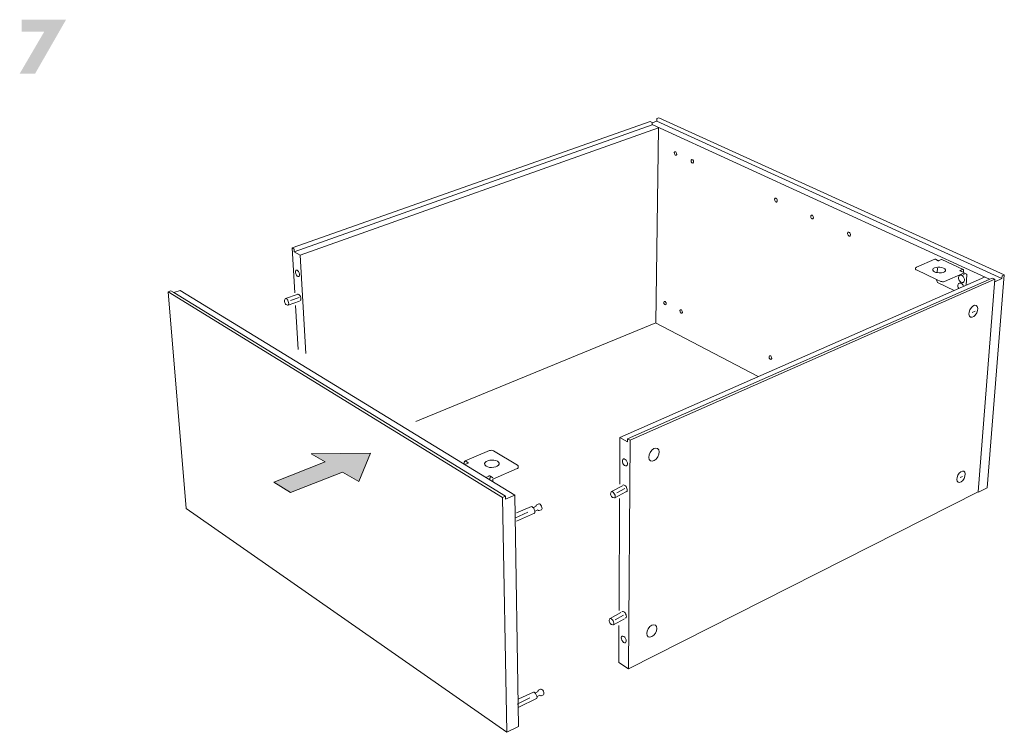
# Model space of a CAD drawing. Header units: metres. Extents: x -11.5 to 7.4, y -3.8 to 5.9.
# Drawn here: x 5.469 to 5.976, y 1.278 to 1.645 of the extents above; entities that cross this region are included whole.
import ezdxf

# ---------------------------------------------------------------- set-up
doc = ezdxf.new("R2010")
doc.units = ezdxf.units.M
doc.header["$MEASUREMENT"] = 0
doc.layers.add('PDF7_Geometry_Num_Penna__7_Num_Penna__7', color=7, linetype='Continuous', lineweight=18)

msp = doc.modelspace()

# ---------------------------------------------------------------- hatches: boundary and pattern name
at = {"layer": 'PDF7_Geometry_Num_Penna__7_Num_Penna__7', "linetype": 'Continuous', "lineweight": 18}
for points in [[(5.48182, 1.63882), (5.46914, 1.61714), (5.47707, 1.61714), (5.49302, 1.64493), (5.47021, 1.64493), (5.47021, 1.63882)], [(5.64968, 1.42159), (5.61927, 1.42129), (5.62642, 1.41711), (5.60001, 1.4067), (5.60859, 1.40138), (5.63531, 1.41191), (5.64377, 1.40697)]]:
    msp.add_hatch(color=7, dxfattribs=at).paths.add_polyline_path(points)

# ---------------------------------------------------------------- linework, layer by layer
at = {"layer": 'PDF7_Geometry_Num_Penna__7_Num_Penna__7', "color": 7, "linetype": 'Continuous', "lineweight": 18, "flags": 128}
for points in [[(5.60942, 1.52737), (5.79371, 1.59249), (5.79478, 1.592)], [(5.79476, 1.59072), (5.79478, 1.592)], [(5.79478, 1.59188), (5.7971, 1.5927), (5.79711, 1.59398)], [(5.7971, 1.5927), (5.9748, 1.51155)], [(5.79711, 1.59398), (5.79828, 1.59439)], [(5.97608, 1.51345), (5.79828, 1.59439)], [(5.79796, 1.58926), (5.61363, 1.52364), (5.61054, 1.52541), (5.61046, 1.52679)], [(5.61054, 1.52541), (5.79477, 1.59072)], [(5.79476, 1.59091), (5.96849, 1.51124)], [(5.79796, 1.58926), (5.79672, 1.48885)], [(5.60942, 1.52737), (5.61046, 1.52679)], [(5.61078, 1.50416), (5.60942, 1.52737)], [(5.6165, 1.47306), (5.61363, 1.52364)], [(5.94035, 1.5215), (5.93079, 1.51741)], [(5.94059, 1.52151), (5.94052, 1.52153), (5.94044, 1.52152), (5.94035, 1.5215)], [(5.94059, 1.52151), (5.94156, 1.52107), (5.94157, 1.52106), (5.94158, 1.52106), (5.94159, 1.52105), (5.9416, 1.52104)], [(5.94156, 1.52107), (5.94151, 1.52108), (5.9415, 1.52106), (5.9415, 1.52104), (5.94151, 1.521), (5.94157, 1.52095), (5.94163, 1.52092), (5.9417, 1.52088)], [(5.9416, 1.52104), (5.94159, 1.52094)], [(5.9416, 1.52104), (5.94166, 1.52098), (5.9417, 1.52088), (5.9418, 1.52084)], [(5.9418, 1.52084), (5.94189, 1.52081), (5.94199, 1.52078), (5.9421, 1.52077), (5.94222, 1.52077), (5.94233, 1.52079), (5.94241, 1.52082), (5.94374, 1.5214)], [(5.94374, 1.5214), (5.94379, 1.52137), (5.94385, 1.52136), (5.94391, 1.52135)], [(5.94391, 1.52135), (5.95486, 1.51631), (5.95479, 1.51633), (5.9547, 1.51634)], [(5.9534, 1.5155), (5.95332, 1.51555), (5.95327, 1.5156), (5.95325, 1.51565), (5.95326, 1.5157), (5.9533, 1.51574), (5.95337, 1.51578)], [(5.95337, 1.51579), (5.95334, 1.51553)], [(5.9547, 1.51634), (5.9547, 1.51636), (5.95337, 1.51578)], [(5.95508, 1.51577), (5.95508, 1.51592), (5.95506, 1.51605), (5.95502, 1.51617), (5.95495, 1.51625), (5.95486, 1.51631)], [(5.9551, 1.51484), (5.95503, 1.51487), (5.95509, 1.51577)], [(5.9658, 1.51227), (5.77819, 1.42979)], [(5.96827, 1.51115), (5.78212, 1.42905)], [(5.97118, 1.51124), (5.78344, 1.4283), (5.78256, 1.31062)], [(5.95503, 1.51487), (5.95411, 1.51529), (5.95403, 1.51532), (5.95393, 1.51534), (5.95384, 1.51536), (5.95375, 1.51537), (5.95365, 1.51539), (5.95356, 1.51543)], [(5.95498, 1.51292), (5.954, 1.51337), (5.95393, 1.51342), (5.95387, 1.51349), (5.95382, 1.51357), (5.9538, 1.51367), (5.95378, 1.51379)], [(5.95468, 1.51419), (5.9548, 1.51413)], [(5.95481, 1.51413), (5.95481, 1.51417), (5.95479, 1.5142), (5.95475, 1.51421), (5.95472, 1.5142)], [(5.9551, 1.51484), (5.95502, 1.51486), (5.95494, 1.51485), (5.95486, 1.51483)], [(5.95526, 1.51444), (5.95526, 1.51455), (5.95524, 1.51465), (5.95521, 1.51473), (5.95515, 1.51479), (5.9551, 1.51484)], [(5.95525, 1.51436), (5.9552, 1.51357), (5.9552, 1.51353), (5.95521, 1.5135), (5.95524, 1.51349), (5.95527, 1.51349)], [(5.95656, 1.51393), (5.95558, 1.51438), (5.95549, 1.5144), (5.95539, 1.5144), (5.95527, 1.51437)], [(5.95638, 1.50813), (5.95678, 1.51358)], [(5.95678, 1.51358), (5.95674, 1.5137), (5.9567, 1.5138), (5.95664, 1.51388), (5.95656, 1.51393)], [(5.96244, 1.4017), (5.96276, 1.40153), (5.96732, 1.40383), (5.97608, 1.51345)], [(5.96262, 1.40179), (5.97118, 1.51124)], [(5.96985, 1.51185), (5.96827, 1.51115)], [(5.97118, 1.51124), (5.96985, 1.51185)], [(5.97125, 1.50998), (5.9748, 1.51155)], [(5.9748, 1.51155), (5.9749, 1.51293)], [(5.9749, 1.51293), (5.97608, 1.51345)], [(5.97108, 1.51005), (5.97125, 1.50998)], [(5.54704, 1.50529), (5.54552, 1.50476)], [(5.54552, 1.50476), (5.71772, 1.39877)], [(5.55478, 1.39312), (5.54552, 1.50476)], [(5.54853, 1.50438), (5.54704, 1.50529)], [(5.55171, 1.50551), (5.54853, 1.50438)], [(5.7193, 1.39947), (5.54853, 1.50438)], [(5.72598, 1.28089), (5.72406, 1.40003), (5.55171, 1.50551)], [(5.60608, 1.50129), (5.61193, 1.5034)], [(5.60862, 1.50028), (5.61303, 1.50187)], [(5.6073, 1.49787), (5.61326, 1.50002)], [(5.61247, 1.47509), (5.61115, 1.49776)], [(5.95958, 1.49414), (5.96109, 1.4948)], [(5.79672, 1.48885), (5.67304, 1.43797)], [(5.79654, 1.48877), (5.84933, 1.46107)], [(5.77819, 1.42979), (5.77806, 1.40559)], [(5.77819, 1.42979), (5.78211, 1.42756)], [(5.78211, 1.42756), (5.78213, 1.42905)], [(5.78344, 1.4283), (5.78213, 1.42905)], [(5.69798, 1.41675), (5.698, 1.4169), (5.69803, 1.41706), (5.6981, 1.41721), (5.69819, 1.41735), (5.6983, 1.41748), (5.69842, 1.41757), (5.69855, 1.41764)], [(5.698, 1.41598), (5.69798, 1.41675)], [(5.69836, 1.41576), (5.69951, 1.41626)], [(5.69855, 1.41764), (5.69981, 1.41687), (5.69996, 1.41678)], [(5.69951, 1.41632), (5.69956, 1.41631), (5.69961, 1.4163), (5.69989, 1.41642)], [(5.69951, 1.41626), (5.69961, 1.4163)], [(5.69996, 1.41678), (5.70003, 1.41673), (5.70007, 1.41666), (5.70008, 1.4166), (5.70004, 1.41653), (5.69998, 1.41647), (5.69989, 1.41642)], [(5.70934, 1.41492), (5.70912, 1.41507), (5.70893, 1.41522), (5.70877, 1.4154), (5.70865, 1.41558), (5.70856, 1.41576)], [(5.72543, 1.41545), (5.72555, 1.41536), (5.72565, 1.41527), (5.72572, 1.41517), (5.72577, 1.41507), (5.72578, 1.41497)], [(5.72578, 1.41497), (5.72579, 1.41432)], [(5.71136, 1.40983), (5.71126, 1.40987), (5.71115, 1.4099), (5.71102, 1.40992), (5.71088, 1.40991), (5.71076, 1.40989), (5.71064, 1.40985), (5.70911, 1.40918)], [(5.71145, 1.4092), (5.71149, 1.40926), (5.71153, 1.40933), (5.71157, 1.40938), (5.71159, 1.40943), (5.71163, 1.40951), (5.71163, 1.40959), (5.71162, 1.40963), (5.71159, 1.40967), (5.71156, 1.4097), (5.71151, 1.40973), (5.71136, 1.40983)], [(5.7128, 1.40895), (5.71151, 1.40973)], [(5.71281, 1.4083), (5.72525, 1.41372), (5.72541, 1.4138), (5.72554, 1.41389), (5.72565, 1.41399), (5.72573, 1.4141), (5.72577, 1.41421), (5.72579, 1.41432)], [(5.95336, 1.40905), (5.9545, 1.40966)], [(5.71126, 1.40863), (5.71127, 1.40876), (5.7113, 1.40889), (5.71135, 1.40902), (5.71141, 1.40915)], [(5.71127, 1.40785), (5.71126, 1.40863)], [(5.71282, 1.40744), (5.71281, 1.40728), (5.71279, 1.40713), (5.71273, 1.40697)], [(5.71281, 1.4083), (5.71282, 1.40744)], [(5.77385, 1.40187), (5.77945, 1.40486)], [(5.7193, 1.39947), (5.71772, 1.39877)], [(5.72406, 1.40003), (5.71933, 1.39794), (5.7193, 1.39947)], [(5.77559, 1.3986), (5.78129, 1.40164)], [(5.77656, 1.40122), (5.78079, 1.40347)], [(5.77757, 1.31386), (5.78256, 1.31062), (5.96262, 1.40179)], [(5.71772, 1.39877), (5.71997, 1.27785)], [(5.73263, 1.39411), (5.72501, 1.39088)], [(5.7351, 1.39428), (5.73372, 1.39363)], [(5.73643, 1.39551), (5.73532, 1.39499)], [(5.77802, 1.39823), (5.77772, 1.34053)], [(5.71997, 1.27785), (5.55478, 1.39312)], [(5.73074, 1.39119), (5.72402, 1.3882)], [(5.73416, 1.39067), (5.72494, 1.38654)], [(5.73593, 1.39245), (5.73452, 1.3918)], [(5.73661, 1.39208), (5.73776, 1.39253)], [(5.77308, 1.33651), (5.77868, 1.3395)], [(5.77482, 1.33324), (5.78053, 1.33629)], [(5.7758, 1.33586), (5.78002, 1.33812)], [(5.77767, 1.33285), (5.77757, 1.31386)], [(5.73361, 1.29857), (5.7261, 1.29507)], [(5.73607, 1.29883), (5.73471, 1.29814)], [(5.73736, 1.30011), (5.73626, 1.29955)], [(5.73182, 1.29559), (5.72521, 1.29237)], [(5.73526, 1.29519), (5.72619, 1.29074)], [(5.73696, 1.29703), (5.73558, 1.29634)], [(5.73766, 1.29668), (5.73879, 1.29717)], [(5.72598, 1.28089), (5.71997, 1.27785)]]:
    msp.add_lwpolyline(points, dxfattribs=at)
for points in [[(5.93079, 1.51741), (5.93067, 1.51736), (5.93058, 1.51729), (5.9305, 1.51721), (5.93046, 1.51713), (5.93043, 1.51705), (5.9304, 1.51646), (5.93041, 1.51637), (5.93044, 1.5163), (5.9305, 1.51621), (5.93058, 1.51614), (5.93069, 1.51607), (5.93081, 1.516), (5.94125, 1.51114), (5.94123, 1.51094, 0.28357), (5.94211, 1.50934), (5.95035, 1.50549)], [(5.94163, 1.51687), (5.94148, 1.51465, -0.231417), (5.93926, 1.5159)], [(5.95472, 1.5142), (5.94525, 1.51008, -0.17954), (5.94338, 1.51014), (5.94125, 1.51114)], [(5.6059, 1.50113), (5.60555, 1.50048, 0.105308), (5.60545, 1.50003, 0.079643), (5.60561, 1.49919, 0.0878), (5.60603, 1.49845, 0.122468), (5.60639, 1.49816), (5.60707, 1.49789)], [(5.60749, 1.49805, 0.117714), (5.60763, 1.49867, 0.078919), (5.60741, 1.49984, 0.077245), (5.60683, 1.50088, 0.115933), (5.60633, 1.50128)], [(5.69855, 1.41764), (5.71097, 1.42295, -0.212399), (5.71306, 1.42288), (5.72543, 1.41545)], [(5.77369, 1.40168), (5.77343, 1.40097, 0.104599), (5.7734, 1.4005, 0.079238), (5.77368, 1.39968, 0.088989), (5.77422, 1.39899, 0.123167), (5.77463, 1.39875), (5.77535, 1.39857)], [(5.77559, 1.3986, 0.198431), (5.77575, 1.3988, 0.118609), (5.7758, 1.39945, 0.079543), (5.77541, 1.4006, 0.077119), (5.77467, 1.40157, 0.116234), (5.7741, 1.40189)], [(5.77292, 1.33632), (5.77267, 1.33561, 0.104873), (5.77263, 1.33515, 0.078786), (5.77292, 1.33432, 0.089087), (5.77345, 1.33363, 0.123167), (5.77386, 1.33339), (5.77458, 1.33321)], [(5.77482, 1.33324, 0.199094), (5.77499, 1.33344, 0.118521), (5.77503, 1.33409, 0.079543), (5.77464, 1.33524, 0.077055), (5.7739, 1.33621, 0.113894), (5.77333, 1.33654)]]:
    msp.add_lwpolyline(points, format="xyb", dxfattribs=at)
for points in [[(5.64968, 1.42159), (5.61927, 1.42129), (5.62642, 1.41711), (5.60001, 1.4067), (5.60859, 1.40138), (5.63531, 1.41191), (5.64377, 1.40697)], [(5.69951, 1.41632), (5.69951, 1.4163)], [(5.71141, 1.40915), (5.71143, 1.40917)]]:
    msp.add_lwpolyline(points, close=True, dxfattribs=at)
at = {"layer": 'PDF7_Geometry_Num_Penna__7_Num_Penna__7', "color": 7, "linetype": 'Continuous', "lineweight": 18}
msp.add_arc((5.6072, 1.49816), 0.000302, 244.1535, 290.5067, dxfattribs=at)
for centre, major_axis, ratio in [((5.8068, 1.576), (-0.000341, 0.000938), 0.616223), ((5.81546, 1.57198), (-0.00034, 0.000947), 0.623596), ((5.85851, 1.55198), (-0.000368, 0.000962), 0.640312), ((5.87712, 1.54333), (-0.000377, 0.000973), 0.651129), ((5.89616, 1.53448), (-0.000386, 0.000982), 0.655217), ((5.61217, 1.51427), (-0.00061, 0.00163), 0.507757), ((5.95402, 1.51143), (-0.00083, 0.00187), 0.680556), ((5.8014, 1.49894), (-0.000365, 0.000894), 0.599723), ((5.80975, 1.49462), (-0.00037, 0.000899), 0.600991), ((5.96014, 1.49471), (0.00145, 0.003), 0.574609), ((5.85567, 1.4709), (-0.000398, 0.000916), 0.622169), ((5.79572, 1.42091), (0.00181, 0.00318), 0.63559), ((5.78074, 1.41686), (-0.0008, 0.00179), 0.574622), ((5.95379, 1.40949), (0.0015, 0.00285), 0.558658), ((5.79461, 1.33006), (0.00187, 0.003), 0.610584), ((5.78015, 1.3257), (-0.00083, 0.00171), 0.54972)]:
    msp.add_ellipse(centre, major_axis=major_axis, ratio=ratio, dxfattribs=at)
for centre, major_axis, ratio, start_param, end_param in [((5.94251, 1.516), (-0.0033, 0.00019), 0.440723, 3.988716, 6.482757), ((5.94254, 1.51599), (-0.00327, 0.00019), 0.446688, 1.266599, 3.995778), ((5.95372, 1.50733), (-0.00083, 0.00187), 0.680804, 4.543728, 8.018159), ((5.61289, 1.50188), (-0.00062, 0.00163), 0.502446, 3.280178, 6.354469), ((5.71226, 1.41617), (0.00376, 0.00008), 0.508415, 6.111274, 9.596621), ((5.71228, 1.41613), (0.00373, 0.0001), 0.499522, 3.791272, 6.118407), ((5.78066, 1.40343), (-0.00081, 0.00177), 0.56547, 3.14101, 6.380693), ((5.78022, 1.33832), (-0.00083, 0.00171), 0.55911, 3.11122, 6.457574)]:
    msp.add_ellipse(centre, major_axis=major_axis, ratio=ratio, start_param=start_param, end_param=end_param, dxfattribs=at)
for points in [[(5.60608, 1.50129), (5.60616, 1.50129), (5.60581, 1.50113), (5.6059, 1.50113)], [(5.60633, 1.50128), (5.60641, 1.50128), (5.60599, 1.50129), (5.60608, 1.50129)], [(5.6073, 1.49787), (5.60739, 1.49791), (5.60741, 1.49805), (5.60749, 1.49805)], [(5.77385, 1.40187), (5.77393, 1.40187), (5.7736, 1.40168), (5.77369, 1.40168)], [(5.7741, 1.40189), (5.77419, 1.40189), (5.77376, 1.40187), (5.77385, 1.40187)], [(5.73274, 1.39411), (5.73313, 1.39414), (5.73371, 1.39354), (5.7341, 1.39267)], [(5.73532, 1.39499), (5.73516, 1.39492), (5.73507, 1.39475), (5.73503, 1.39452)], [(5.73779, 1.39433), (5.73743, 1.39515), (5.73682, 1.39568), (5.73643, 1.39551)], [(5.73776, 1.39253), (5.73815, 1.3927), (5.73816, 1.3935), (5.73779, 1.39433)], [(5.77535, 1.39857), (5.77544, 1.39857), (5.77551, 1.3986), (5.77559, 1.3986)], [(5.73416, 1.39067), (5.7342, 1.39067), (5.73406, 1.39064), (5.73406, 1.39064)], [(5.7341, 1.39267), (5.73452, 1.39172), (5.73455, 1.39081), (5.73416, 1.39064)], [(5.736, 1.39222), (5.73622, 1.39206), (5.73644, 1.392), (5.73661, 1.39208)], [(5.77308, 1.33651), (5.77316, 1.33651), (5.77283, 1.33632), (5.77292, 1.33632)], [(5.77333, 1.33654), (5.77342, 1.33654), (5.77299, 1.33651), (5.77308, 1.33651)], [(5.77458, 1.33322), (5.77467, 1.33322), (5.77474, 1.33324), (5.77482, 1.33324)], [(5.73371, 1.29858), (5.7341, 1.29863), (5.73471, 1.29804), (5.73512, 1.29719)], [(5.73626, 1.29955), (5.73611, 1.29947), (5.73602, 1.2993), (5.73599, 1.29907)], [(5.73876, 1.29898), (5.73837, 1.29979), (5.73773, 1.3003), (5.73736, 1.30011)], [(5.73879, 1.29717), (5.73917, 1.29736), (5.73916, 1.29816), (5.73876, 1.29898)], [(5.73512, 1.29719), (5.73558, 1.29625), (5.73564, 1.29535), (5.73526, 1.29516)], [(5.73526, 1.29519), (5.73529, 1.29519), (5.73516, 1.29516), (5.73516, 1.29516)], [(5.73704, 1.29681), (5.73727, 1.29665), (5.73749, 1.2966), (5.73766, 1.29668)]]:
    msp.add_open_spline(points, degree=3, dxfattribs=at)

doc.saveas('drawing.dxf')
